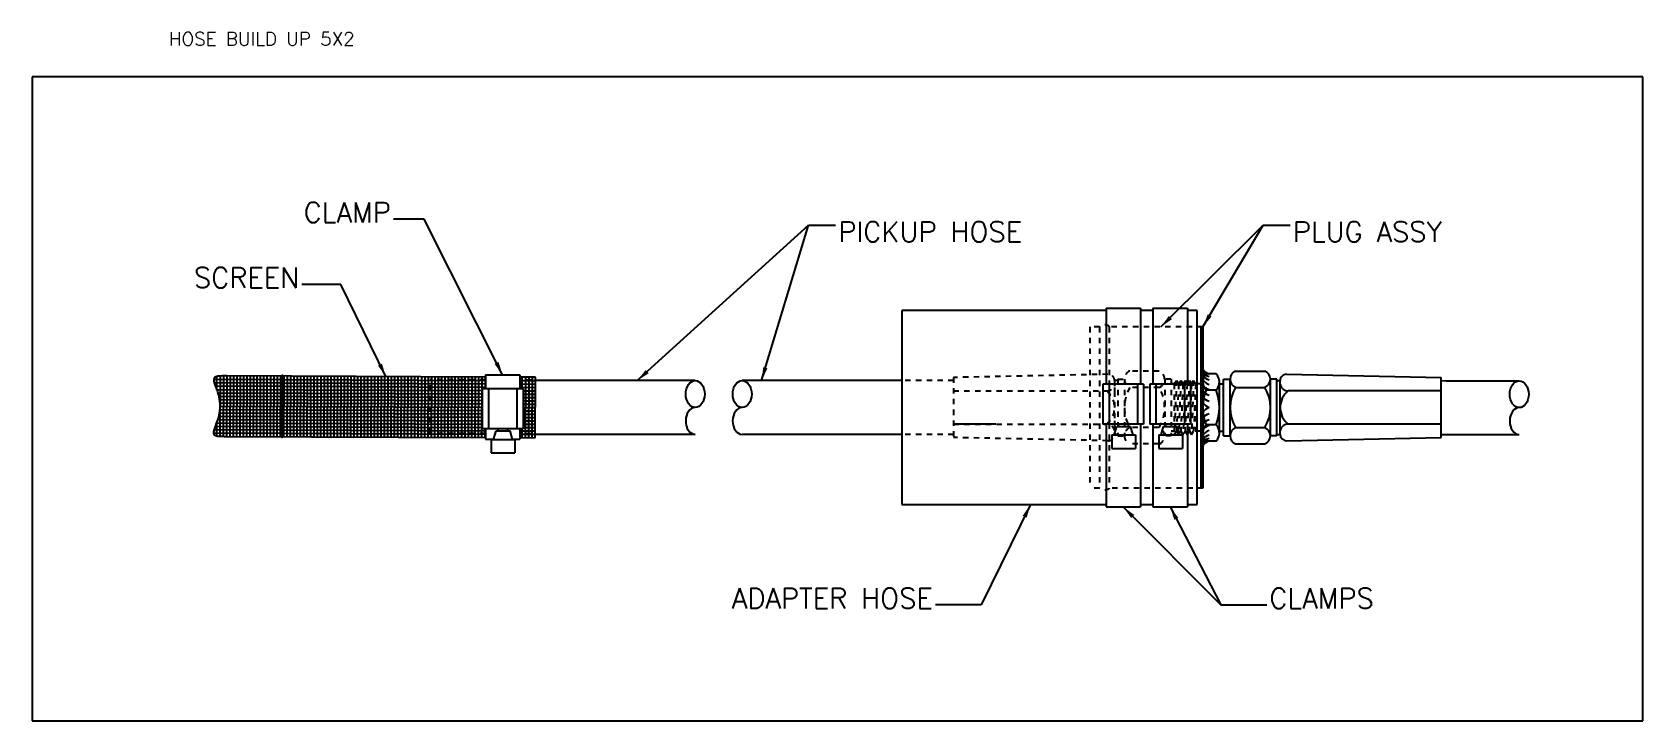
# Model space of a CAD drawing. Extents: x 0 to 235, y -192 to 68.
# Drawn here: x 98.91 to 128.91, y -45.91 to -33.08 of the extents above; entities that cross this region are included whole.
import ezdxf
from ezdxf.enums import TextEntityAlignment as Align

# ---------------------------------------------------------------- set-up
doc = ezdxf.new("R2010")
doc.units = 0
doc.header["$LTSCALE"] = 0.3
doc.header["$MEASUREMENT"] = 0
doc.linetypes.add('HIDDEN', pattern=[0.375, 0.25, -0.125])
doc.layers.add('1', color=1, linetype='CONTINUOUS')
doc.layers.add('NOTES', color=2, linetype='CONTINUOUS')
doc.styles.add('250', font='ROMANS', dxfattribs={"height": 0.25})
doc.styles.add('ROMANS', font='ROMANS.shx')
doc.dimstyles.new('FRACTION', dxfattribs={"dimtxt": 0.125, "dimasz": 0.15, "dimexe": 0.12, "dimexo": 0.12, "dimgap": 0.05, "dimtad": 0, "dimtih": 1, "dimtoh": 1, "dimdec": 4, "dimzin": 4, "dimdsep": 46, "dimlunit": 5, "dimtxsty": 'ROMANS', "dimcen": 0.09, "dimclrd": 6, "dimclre": 6, "dimclrt": 256, "dimadec": 0, "dimazin": 0, "dimtfac": 0.72, "dimtdec": 4, "dimtofl": 0, "dimtmove": 0, "dimatfit": 3, "dimfxl": 1, "dimfrac": 2, "dimtolj": 1, "dimtzin": 4, "dimarcsym": 0})

msp = doc.modelspace()

# ---------------------------------------------------------------- hatches: boundary and pattern name
at = {"layer": '1'}
h = msp.add_hatch(dxfattribs=at)
h.set_pattern_fill('ANSI37', color=41, scale=0.5, angle=219.3807033, style=0)
h.set_pattern_definition([(359.7527, (107.34997, -39.507713), (0.0002698, 0.0624994), []), (89.7527, (107.34997, -39.507713), (-0.0624994, 0.0002698), [])])
h.paths.add_polyline_path([(102.345318, -39.741319), (102.356816, -39.773595), (102.367817, -39.807823), (102.377834, -39.843999), (102.386377, -39.882122), (102.39304, -39.922109), (102.397744, -39.963552), (102.400491, -40.005964), (102.401282, -40.048855), (102.40012, -40.091738), (102.397008, -40.134124), (102.391946, -40.175525), (102.384938, -40.215453), (102.376066, -40.253501), (102.365737, -40.289589), (102.354441, -40.32372), (102.342664, -40.355896), (102.330897, -40.386119), (102.319625, -40.414391), (102.309339, -40.440714), (102.300526, -40.46509), (102.293614, -40.487522), (102.288785, -40.508009), (102.286161, -40.526552), (102.285866, -40.543153), (102.28802, -40.557811), (102.292747, -40.570527), (102.300167, -40.581301), (102.310403, -40.590134), (102.323618, -40.597068), (102.340136, -40.602307), (102.360322, -40.606097), (102.384542, -40.608684), (102.413161, -40.610313), (102.446544, -40.61123), (102.485055, -40.611681), (102.529061, -40.611912), (103.562228, -40.616372), (103.567085, -39.491382), (102.533918, -39.486922), (102.489912, -39.486773), (102.451397, -39.486892), (102.418008, -39.487521), (102.389376, -39.488902), (102.365135, -39.49128), (102.344917, -39.494895), (102.328354, -39.499992), (102.31508, -39.506811), (102.304768, -39.515556), (102.297255, -39.526266), (102.292419, -39.53894), (102.290138, -39.553579), (102.29029, -39.570181), (102.292753, -39.588747), (102.297405, -39.609275), (102.304124, -39.631765), (102.312726, -39.656216), (102.322784, -39.682627), (102.333811, -39.710995)])
h.paths.add_polyline_path([(103.562228, -40.616372), (107.349971, -40.632724), (107.349971, -40.560109), (106.31939, -40.55566), (106.323707, -39.55567), (107.349971, -39.5601), (107.349971, -39.507713), (103.567085, -39.491382)])
h.paths.add_polyline_path([(106.31939, -40.55566), (107.349971, -40.560109), (107.349971, -40.470376), (107.289971, -40.470376), (107.289971, -39.723381), (107.349971, -39.723381), (107.349971, -39.5601), (106.323707, -39.55567)], flags=16)
h.paths.add_polyline_path([(107.989971, -40.635487), (108.279007, -40.636735), (108.283864, -39.511745), (107.989971, -39.510476), (107.989971, -39.723381), (108.049971, -39.723381), (108.049971, -40.470376), (107.989971, -40.470376)])

# ---------------------------------------------------------------- linework, layer by layer
for p, q in [((115.109492, -38.26424), (115.109492, -41.88424)), ((118.910606, -38.26424), (115.109492, -38.26424)), ((119.784477, -38.26424), (119.550606, -38.26424)), ((120.609492, -38.26424), (120.424477, -38.26424)), ((120.609492, -41.88424), (120.609492, -38.26424)), ((120.713006, -38.57424), (120.713006, -41.57424)), ((107.349971, -39.507713), (102.533918, -39.486922)), ((108.283864, -39.511745), (107.989971, -39.510476)), ((108.279007, -40.636735), (108.283864, -39.511745)), ((121.100758, -40.60174), (121.100758, -39.54674)), ((121.100758, -39.54674), (121.220758, -39.54674)), ((121.320758, -39.39424), (121.870758, -39.39424)), ((122.090758, -39.54674), (121.970758, -39.54674)), ((122.090758, -40.60174), (122.090758, -39.54674)), ((122.090758, -39.57424), (122.153258, -39.57424)), ((122.153258, -40.57424), (122.153258, -39.57424)), ((122.153258, -40.57424), (122.153258, -39.57424)), ((122.273258, -39.45424), (125.153258, -39.514239)), ((125.153258, -40.634239), (125.153258, -39.514239)), ((122.153258, -39.82424), (122.153258, -39.69924)), ((122.153258, -40.44924), (122.153258, -40.32424)), ((102.529061, -40.611912), (107.349971, -40.632724)), ((107.989971, -40.635487), (108.279007, -40.636735)), ((121.100758, -40.60174), (121.220758, -40.60174)), ((121.320758, -40.75424), (121.870758, -40.75424)), ((122.090758, -40.60174), (121.970758, -40.60174)), ((122.090758, -40.57424), (122.153258, -40.57424)), ((122.273258, -40.69424), (125.153258, -40.634239)), ((115.109492, -41.88424), (118.910606, -41.88424)), ((119.550606, -41.88424), (119.784477, -41.88424)), ((120.424477, -41.88424), (120.609492, -41.88424))]:
    msp.add_line(p, q, dxfattribs=at)
at = {"layer": '1', "color": 6}
for p, q in [((118.910606, -38.223128), (118.910606, -39.637515)), ((118.910606, -38.223128), (119.550606, -38.223128)), ((119.550606, -38.223128), (119.550606, -39.637515)), ((119.784477, -38.223128), (119.784477, -39.637515)), ((119.784477, -38.223128), (120.424477, -38.223128)), ((120.424477, -38.223128), (120.424477, -39.637515)), ((120.673006, -38.57424), (120.673006, -41.57424)), ((107.349971, -39.467361), (107.349971, -39.723381)), ((107.349971, -39.467361), (107.989971, -39.467361)), ((107.989971, -39.467361), (107.989971, -39.723381)), ((120.963006, -39.44924), (120.773006, -39.44924)), ((121.220758, -40.60174), (121.220758, -39.54674)), ((121.970758, -40.60174), (121.970758, -39.54674)), ((108.049971, -39.723381), (107.289971, -39.723381)), ((107.289971, -39.723381), (107.289971, -40.470376)), ((107.405658, -39.723381), (107.405658, -40.470376)), ((107.934284, -39.723381), (107.934284, -40.470376)), ((108.049971, -39.723381), (108.049971, -40.470376)), ((119.610606, -39.637515), (118.850606, -39.637515)), ((118.850606, -39.637515), (118.850606, -40.38451)), ((118.966293, -39.637515), (118.966293, -40.38451)), ((119.494919, -39.637515), (119.494919, -40.38451)), ((119.610606, -39.637515), (119.610606, -40.38451)), ((120.484477, -39.637515), (119.724477, -39.637515)), ((119.724477, -39.637515), (119.724477, -40.38451)), ((119.840164, -39.637515), (119.840164, -40.38451)), ((120.36879, -39.637515), (120.36879, -40.38451)), ((120.484477, -39.637515), (120.484477, -40.38451)), ((120.713006, -40.548398), (120.713006, -39.600082)), ((120.963006, -39.750924), (120.773006, -39.750924)), ((121.023006, -39.750924), (121.023006, -39.600082)), ((121.023006, -39.63424), (121.100758, -39.63424)), ((121.023006, -40.397556), (121.023006, -39.750924)), ((121.320758, -39.69924), (121.870758, -39.69924)), ((125.153258, -39.764239), (122.303706, -39.76424)), ((108.049971, -40.470376), (107.289971, -40.470376)), ((107.349971, -40.470376), (107.349971, -40.666522)), ((107.587863, -40.511772), (107.587863, -40.470376)), ((107.767863, -40.511772), (107.767863, -40.470376)), ((107.989971, -40.470376), (107.989971, -40.666522)), ((116.857219, -40.38451), (116.097219, -40.38451)), ((119.610606, -40.38451), (118.850606, -40.38451)), ((118.910606, -40.38451), (118.910606, -41.92709)), ((119.063497, -40.585906), (119.108497, -40.425906)), ((119.108497, -40.425906), (119.368497, -40.425906)), ((119.148497, -40.425906), (119.148497, -40.38451)), ((119.328497, -40.425906), (119.328497, -40.38451)), ((119.413497, -40.585906), (119.368497, -40.425906)), ((119.550606, -40.38451), (119.550606, -41.92709)), ((120.484477, -40.38451), (119.724477, -40.38451)), ((119.784477, -40.38451), (119.784477, -41.92709)), ((119.937368, -40.585906), (119.982368, -40.425906)), ((119.982368, -40.425906), (120.242368, -40.425906)), ((120.022368, -40.425906), (120.022368, -40.38451)), ((120.202368, -40.425906), (120.202368, -40.38451)), ((120.287368, -40.585906), (120.242368, -40.425906)), ((120.424477, -40.38451), (120.424477, -41.92709)), ((120.963006, -40.397556), (120.773006, -40.397556)), ((121.023006, -40.548398), (121.023006, -40.397556)), ((121.320758, -40.44924), (121.870758, -40.44924)), ((125.153258, -40.384239), (122.303707, -40.38424)), ((107.349971, -40.666522), (107.504339, -40.666522)), ((107.457863, -40.671772), (107.897863, -40.671772)), ((107.457863, -40.671772), (107.457863, -40.921772)), ((107.502863, -40.671772), (107.547863, -40.511772)), ((107.547863, -40.511772), (107.807863, -40.511772)), ((107.852863, -40.671772), (107.807863, -40.511772)), ((107.851386, -40.666522), (107.989971, -40.666522)), ((107.897863, -40.671772), (107.897863, -40.921772)), ((119.018497, -40.585906), (119.458497, -40.585906)), ((119.018497, -40.585906), (119.018497, -40.835906)), ((119.458497, -40.585906), (119.458497, -40.835906)), ((119.892368, -40.585906), (119.892368, -40.835906)), ((119.892368, -40.585906), (120.332368, -40.585906)), ((120.332368, -40.585906), (120.332368, -40.835906)), ((120.963006, -40.69924), (120.773006, -40.69924)), ((121.023006, -40.51424), (121.100758, -40.51424)), ((107.457863, -40.921772), (107.897863, -40.921772)), ((119.018497, -40.835906), (119.458497, -40.835906)), ((119.892368, -40.835906), (120.332368, -40.835906)), ((118.910606, -41.92709), (119.550606, -41.92709)), ((119.784477, -41.92709), (120.424477, -41.92709))]:
    msp.add_line(p, q, dxfattribs=at)
at = {"layer": '1', "color": 4, "linetype": 'HIDDEN'}
for p, q in [((118.610506, -38.57424), (118.610506, -41.57424)), ((118.790506, -38.57424), (118.610506, -38.57424)), ((118.790506, -38.57424), (118.790506, -41.57424)), ((118.970506, -38.57424), (118.970506, -41.57424)), ((120.511971, -38.57424), (118.970506, -38.57424)), ((118.944771, -39.454344), (116.069769, -39.514241)), ((116.069769, -39.514241), (116.069769, -40.634241)), ((119.132269, -39.57424), (119.069769, -39.57424)), ((119.069769, -39.57424), (119.069769, -40.57424)), ((119.069769, -39.57424), (119.069769, -40.57424)), ((119.132269, -39.54674), (119.252269, -39.54674)), ((119.132269, -39.54674), (119.132269, -40.60174)), ((119.252269, -39.54674), (119.252269, -40.60174)), ((119.902269, -39.39424), (119.352269, -39.39424)), ((120.122269, -39.54674), (120.002269, -39.54674)), ((120.002269, -39.54674), (120.002269, -40.60174)), ((120.122269, -39.54674), (120.122269, -40.60174)), ((120.182198, -39.63424), (120.222198, -39.57124)), ((120.222198, -39.57124), (120.182198, -40.57724)), ((120.222198, -39.57124), (120.262198, -39.63424)), ((120.262198, -39.63424), (120.302198, -39.57124)), ((120.302198, -39.57124), (120.262198, -40.57724)), ((120.302198, -39.57124), (120.342198, -39.63424)), ((120.342198, -39.63424), (120.382198, -39.57124)), ((120.382198, -39.57124), (120.342198, -40.57724)), ((120.382198, -39.57124), (120.422198, -39.63424)), ((120.422198, -39.63424), (120.462198, -39.57124)), ((120.462198, -39.57124), (120.422198, -40.57724)), ((120.462198, -39.57124), (120.502198, -39.63424)), ((120.502198, -39.63424), (120.542198, -39.57124)), ((120.542198, -39.57124), (120.502198, -40.57724)), ((120.542198, -39.57124), (120.582198, -39.63424)), ((116.069769, -39.764241), (118.918647, -39.76424)), ((119.069769, -39.69924), (119.069769, -39.82424)), ((119.902269, -39.69924), (119.352269, -39.69924)), ((120.182198, -39.63424), (120.122269, -39.63424)), ((120.182198, -39.63424), (120.182198, -40.57724)), ((120.262198, -39.63424), (120.222198, -40.51424)), ((120.342198, -39.63424), (120.302198, -40.51424)), ((120.422198, -39.63424), (120.382198, -40.51424)), ((120.502198, -39.63424), (120.462198, -40.51424)), ((120.582198, -39.63424), (120.542198, -40.51424)), ((120.582198, -39.63424), (120.582198, -40.51424)), ((120.673006, -39.63424), (120.582198, -39.63424)), ((116.069769, -40.384241), (118.918647, -40.38424)), ((119.069769, -40.32424), (119.069769, -40.44924)), ((119.902269, -40.44924), (119.352269, -40.44924)), ((118.944772, -40.694136), (116.069769, -40.634241)), ((119.132269, -40.57424), (119.069769, -40.57424)), ((119.132269, -40.60174), (119.252269, -40.60174)), ((119.902269, -40.75424), (119.352269, -40.75424)), ((120.122269, -40.60174), (120.002269, -40.60174)), ((120.182198, -40.51424), (120.122269, -40.51424)), ((120.182198, -40.57724), (120.222198, -40.51424)), ((120.222198, -40.51424), (120.262198, -40.57724)), ((120.262198, -40.57724), (120.302198, -40.51424)), ((120.302198, -40.51424), (120.342198, -40.57724)), ((120.342198, -40.57724), (120.382198, -40.51424)), ((120.382198, -40.51424), (120.422198, -40.57724)), ((120.422198, -40.57724), (120.462198, -40.51424)), ((120.462198, -40.51424), (120.502198, -40.57724)), ((120.502198, -40.57724), (120.542198, -40.51424)), ((120.673006, -40.51424), (120.542198, -40.51424)), ((118.790506, -41.57424), (118.610506, -41.57424)), ((120.525419, -41.57424), (118.970506, -41.57424))]:
    msp.add_line(p, q, dxfattribs=at)
at = {"layer": '1', "linetype": 'HIDDEN'}
for p, q in [((120.713006, -38.57424), (120.609492, -38.57424)), ((106.31939, -40.55566), (106.323707, -39.55567)), ((120.713006, -41.57424), (120.609492, -41.57424))]:
    msp.add_line(p, q, dxfattribs=at)
at = {"layer": '1', "flags": 128}
for points in [[(102.533918, -39.486922), (102.489912, -39.486773), (102.451397, -39.486892), (102.418008, -39.487521), (102.389376, -39.488902), (102.365135, -39.49128), (102.344917, -39.494895), (102.328354, -39.499992), (102.31508, -39.506811), (102.304768, -39.515556), (102.297255, -39.526266), (102.292419, -39.53894), (102.290138, -39.553579), (102.29029, -39.570181), (102.292753, -39.588747), (102.297405, -39.609275), (102.304124, -39.631765), (102.312726, -39.656216), (102.322784, -39.682627), (102.333811, -39.710995), (102.345318, -39.741319), (102.356816, -39.773595), (102.367817, -39.807823), (102.377834, -39.843999), (102.386377, -39.882122), (102.39304, -39.922109), (102.397744, -39.963552), (102.400491, -40.005964), (102.401282, -40.048855), (102.40012, -40.091738), (102.397008, -40.134124), (102.391946, -40.175525), (102.384938, -40.215453), (102.376066, -40.253501), (102.365737, -40.289589), (102.354441, -40.32372), (102.342664, -40.355896), (102.330897, -40.386119), (102.319625, -40.414391), (102.309339, -40.440714), (102.300526, -40.46509), (102.293614, -40.487522), (102.288785, -40.508009), (102.286161, -40.526552), (102.285866, -40.543153), (102.28802, -40.557811), (102.292747, -40.570527), (102.300167, -40.581301), (102.310403, -40.590134), (102.323618, -40.597068), (102.340136, -40.602307), (102.360322, -40.606097), (102.384542, -40.608684), (102.413161, -40.610313), (102.446544, -40.61123), (102.485055, -40.611681), (102.529061, -40.611912)], [(111.259823, -39.57424), (110.177831, -39.57424), (109.003281, -39.57424), (108.281436, -39.57424)], [(115.109492, -39.57424), (114.027501, -39.57424), (112.85295, -39.57424), (112.131105, -39.57424)], [(111.259823, -40.57424), (109.595863, -40.57424), (108.412611, -40.57424), (108.281436, -40.57424)], [(115.109492, -40.57424), (113.445532, -40.57424), (112.262281, -40.57424), (112.131105, -40.57424)]]:
    msp.add_lwpolyline(points, dxfattribs=at)
at = {"layer": '1', "color": 4, "const_width": 0.032, "flags": 128}
msp.add_lwpolyline([(103.56215, -40.634337), (103.567179, -39.469488)], dxfattribs=at)
at = {"layer": '1', "color": 4, "const_width": 0.016, "flags": 128}
for points in [[(103.575179, -39.469523, -1), (103.559179, -39.469454, -1)], [(103.57015, -40.634371, 1), (103.55415, -40.634302, 1)]]:
    msp.add_lwpolyline(points, format="xyb", close=True, dxfattribs=at)
at = {"layer": '1', "linetype": 'HIDDEN', "flags": 128}
for points in [[(107.349971, -39.5601), (106.323707, -39.55567)], [(108.221138, -39.56386), (107.989971, -39.562862)], [(107.349971, -40.560109), (106.31939, -40.55566)], [(108.216821, -40.563851), (107.989971, -40.562872)]]:
    msp.add_lwpolyline(points, dxfattribs=at)
at = {"layer": '1', "color": 4, "linetype": 'HIDDEN', "flags": 128}
for points in [[(116.069769, -39.57424), (115.109492, -39.57424)], [(116.069769, -40.57424), (115.109492, -40.57424)]]:
    msp.add_lwpolyline(points, dxfattribs=at)
at = {"layer": '1', "color": 4, "linetype": 'HIDDEN'}
for centre, radius, start, end in [((118.949769, -39.57424), 0.12, 0.0000302, 92.387009), ((119.41855, -39.54674), 0.166281, 113.4912669, 180), ((119.41855, -39.54674), 0.166281, 180, 246.5087331), ((119.835988, -39.54674), 0.166281, 360, 66.5087331), ((119.835988, -39.54674), 0.166281, 293.4912669, 360), ((118.918984, -39.609408), 0.154832, 269.8754026, 346.8713818), ((118.676253, -40.07424), 0.393516, 308.0224771, 51.9775832), ((120.005394, -40.07424), 0.753125, 150.1371656, 209.8628344), ((119.249144, -40.07424), 0.753125, 330.1371656, 29.8628344), ((118.918984, -40.539071), 0.154832, 13.1286786, 90.1246577), ((119.41855, -40.60174), 0.166281, 113.4912669, 180), ((119.835988, -40.60174), 0.166281, 0, 66.5087331), ((118.949769, -40.57424), 0.12, 267.6130513, 0.0000302), ((119.41855, -40.60174), 0.166281, 180, 246.5087331), ((119.835988, -40.60174), 0.166281, 293.4912669, 0)]:
    msp.add_arc(centre, radius, start, end, dxfattribs=at)
at = {"layer": '1', "color": 41}
for centre, start, end in [((120.883711, -39.259165), 210.0519751, 254.5341116), ((120.883711, -39.307489), 210.0519751, 254.5341116), ((120.883711, -39.369344), 210.0519751, 254.5341116), ((120.883711, -39.454394), 210.0519751, 254.5341116), ((120.883711, -39.551043), 210.0519751, 254.5341116), ((120.883711, -39.657356), 210.0519751, 254.5341116), ((120.883711, -39.767535), 210.0519751, 254.5341116), ((120.883711, -39.88158), 210.0519751, 254.5341116), ((120.883711, -40.2669), 105.4658884, 149.9480249), ((120.883711, -40.380945), 105.4658884, 149.9480249), ((120.883711, -40.491124), 105.4658884, 149.9480249), ((120.883711, -40.597437), 105.4658884, 149.9480249), ((120.883711, -40.694085), 105.4658884, 149.9480249), ((120.883711, -40.779136), 105.4658884, 149.9480249), ((120.883711, -40.840991), 105.4658884, 149.9480249), ((120.883711, -40.889315), 105.4658884, 149.9480249)]:
    msp.add_arc(centre, 0.197216, start, end, dxfattribs=at)
at = {"layer": '1', "color": 6}
for centre, radius, start, end in [((120.932617, -39.600082), 0.219611, 136.6179, 180), ((120.803395, -39.600082), 0.219611, 351.1591004, 43.3821), ((121.387039, -39.54674), 0.166281, 180, 246.5087331), ((121.804477, -39.54674), 0.166281, 293.4912669, 0), ((120.932617, -39.600082), 0.219611, 180, 223.3821), ((121.614117, -40.07424), 0.901111, 158.9736532, 201.0263468), ((120.803395, -39.600082), 0.219611, 316.6179, 351.1591004), ((120.121895, -40.07424), 0.901111, 338.9736532, 21.0263468), ((121.973883, -40.07424), 0.753125, 150.1371656, 209.8628344), ((121.217633, -40.07424), 0.753125, 330.1371656, 29.8628344), ((122.304043, -39.609408), 0.154832, 193.1286786, 270.1246577), ((122.546774, -40.07424), 0.393516, 128.0224771, 231.9775832), ((120.932617, -40.548398), 0.219611, 136.6179, 180), ((120.803395, -40.548398), 0.219611, 8.8408996, 43.3821), ((121.387039, -40.60174), 0.166281, 113.4912669, 180), ((121.804477, -40.60174), 0.166281, 360, 66.5087331), ((122.304043, -40.539072), 0.154832, 89.8754026, 166.8713818), ((120.932617, -40.548398), 0.219611, 180, 223.3821), ((120.803395, -40.548398), 0.219611, 316.6179, 8.8408996)]:
    msp.add_arc(centre, radius, start, end, dxfattribs=at)
at = {"layer": '1'}
for centre, radius, start, end in [((121.387039, -39.54674), 0.166281, 113.4912669, 180), ((121.804477, -39.54674), 0.166281, 0, 66.5087331), ((122.273258, -39.57424), 0.12, 90.0000302, 180.0000302), ((121.387039, -40.60174), 0.166281, 180, 246.5087331), ((121.804477, -40.60174), 0.166281, 293.4912669, 360), ((122.273258, -40.57424), 0.12, 180.0000302, 270.0000302)]:
    msp.add_arc(centre, radius, start, end, dxfattribs=at)
at = {"layer": '1', "color": 4, "linetype": 'HIDDEN'}
msp.add_ellipse((118.880506, -38.57424), major_axis=(0.09, 0), ratio=0.419807785, start_param=0, end_param=3.141592654, dxfattribs=at)
at = {"layer": '1'}
for centre in [(111.257854, -39.824231), (112.132582, -39.824231), (126.606822, -39.826749)]:
    msp.add_ellipse(centre, major_axis=(-0.000492, -0.250003), ratio=0.707106781, dxfattribs=at)
for centre in [(111.25687, -40.324237), (112.131597, -40.324237), (126.605838, -40.326755)]:
    msp.add_ellipse(centre, major_axis=(-0.000492, -0.250003), ratio=0.707106781, start_param=3.141592654, end_param=6.283185307, dxfattribs=at)
at = {"layer": '1', "color": 4, "linetype": 'HIDDEN', "extrusion": (0, 0, -1)}
msp.add_ellipse((118.880506, -41.57424), major_axis=(0.09, 0), ratio=0.419807785, start_param=0, end_param=3.141592654, dxfattribs=at)
at = {"layer": '1'}
for points in [[(125.153509, -39.574239), (125.637699, -39.574866), (126.121889, -39.575493), (126.605996, -39.576751)], [(125.152214, -40.574238), (125.636638, -40.574865), (126.120629, -40.575493), (126.604101, -40.576749)]]:
    msp.add_open_spline(points, degree=3, dxfattribs=at)
at = {"layer": 'NOTES'}
for p, q in [((128.908094, -33.911259), (98.908094, -33.911259)), ((98.908094, -33.911259), (98.908094, -45.911259)), ((128.908094, -45.911259), (128.908094, -33.911259)), ((98.908094, -45.911259), (128.908094, -45.911259))]:
    msp.add_line(p, q, dxfattribs=at)

# ---------------------------------------------------------------- texts
at = {"layer": 'NOTES', "color": 11, "style": '250'}
msp.add_text('HOSE BUILD UP 5X2', height=0.25, dxfattribs=at).set_placement((103.183955, -33.207147), align=Align.MIDDLE)
at = {"layer": 'NOTES', "char_height": 0.375, "style": 'ROMANS'}
for s, insert, attachment_point in [('CLAMP', (105.588111, -36.627187), 9), ('PICKUP HOSE', (113.92264, -36.612779), 1), ('PLUG ASSY', (122.389767, -36.612779), 1), ('SCREEN', (103.881146, -37.843699), 9), ('ADAPTER HOSE', (115.682075, -43.816005), 9), ('CLAMPS', (121.952715, -43.816005), 7)]:
    msp.add_mtext(s, dxfattribs=dict(at, insert=insert, attachment_point=attachment_point))

# ---------------------------------------------------------------- leaders
at = {"layer": 'NOTES', "annotation_type": 0, "has_hookline": 1}
for points, hookline_direction, text_width in [([(107.669971, -39.467361), (106.2071, -36.564687), (105.638111, -36.564687)], 1, 1.696429), ([(112.492028, -39.57424), (113.366872, -36.675279), (113.87264, -36.675279)], 0, 3.785714), ([(120.713006, -38.57424), (121.834, -36.675279), (122.339767, -36.675279)], 0, 3.089286), ([(105.495607, -39.499708), (104.658187, -37.781199), (103.931146, -37.781199)], 1, 2.053571), ([(117.504156, -41.88424), (116.586471, -43.753505), (115.732075, -43.753505)], 1, 4.196429), ([(120.104477, -41.92709), (121.048319, -43.753505), (121.902715, -43.753505)], 0, 2.053571)]:
    msp.add_leader(points, dimstyle='FRACTION', override={"dimasz": 0.25, "dimgap": 0.05, "dimtad": 0}, dxfattribs=dict(at, hookline_direction=hookline_direction, text_width=text_width))
at = {"layer": 'NOTES'}
for points in [[(110.177831, -39.57424), (113.366872, -36.675279)], [(119.932344, -38.57424), (121.834, -36.675279)], [(119.230606, -41.92709), (121.048319, -43.753505)]]:
    msp.add_leader(points, dimstyle='FRACTION', override={"dimasz": 0.25, "dimgap": 0.05, "dimtad": 0}, dxfattribs=at)

doc.saveas('drawing.dxf')
